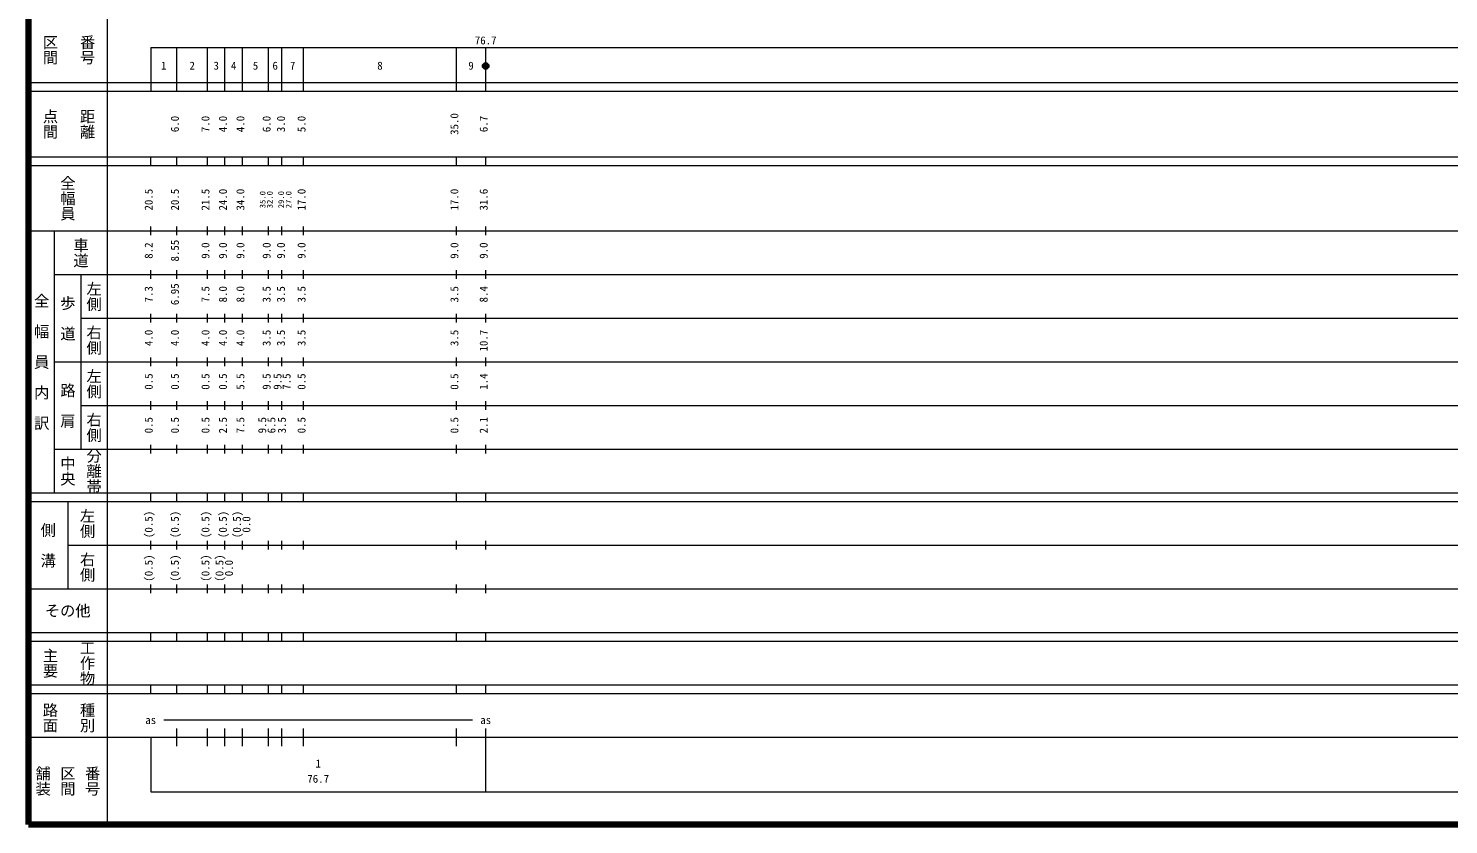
# Model space of a CAD drawing. Units: millimetres on the paper, enlarged 1000 times. Extents: x 40000 to 680000, y 20000 to 380000.
# Drawn here: x 40000 to 365183, y 20000 to 202409 of the extents above; entities that cross this region are included whole.
import ezdxf
from ezdxf.enums import TextEntityAlignment as Align

# ---------------------------------------------------------------- set-up
doc = ezdxf.new("R2010")
doc.units = ezdxf.units.MM
doc.header["$LTSCALE"] = 1000
doc.header["$PDMODE"] = 32
doc.header["$PDSIZE"] = 500
doc.layers.add('M-TTL', color=2, linetype='Continuous', lineweight=140)
doc.layers.add('M-TTL-BAND', color=7, linetype='Continuous', lineweight=13)
doc.styles.add('@ＭＳ ゴシック', font='')
doc.styles.add('ＭＳ ゴシック', font='')
doc.styles.get('@ＭＳ ゴシック').set_extended_font_data('@MS Gothic')
doc.styles.get('ＭＳ ゴシック').set_extended_font_data('MS Gothic')

msp = doc.modelspace()

# ---------------------------------------------------------------- linework, layer by layer
at = {"layer": 'M-TTL'}
for p, q in [((40000, 380000), (40000, 20000)), ((40000, 20000), (680000, 20000))]:
    msp.add_line(p, q, dxfattribs=at)
at = {"layer": 'M-TTL-BAND'}
for p, q in [((58000, 370000), (58000, 20000)), ((68000, 198000), (579000, 198000)), ((68000, 198000), (68000, 188000)), ((74000, 188000), (74000, 198000)), ((81000, 188000), (81000, 198000)), ((85000, 188000), (85000, 198000)), ((89000, 188000), (89000, 198000)), ((95000, 188000), (95000, 198000)), ((98000, 188000), (98000, 198000)), ((103000, 188000), (103000, 198000)), ((138000, 188000), (138000, 198000)), ((144700, 188000), (144700, 198000)), ((40000, 190000), (579000, 190000)), ((40000, 188000), (579000, 188000)), ((40000, 173000), (579000, 173000)), ((68000, 171000), (68000, 173000)), ((74000, 171000), (74000, 173000)), ((81000, 171000), (81000, 173000)), ((85000, 171000), (85000, 173000)), ((89000, 171000), (89000, 173000)), ((95000, 171000), (95000, 173000)), ((98000, 171000), (98000, 173000)), ((103000, 171000), (103000, 173000)), ((138000, 171000), (138000, 173000)), ((144700, 171000), (144700, 173000)), ((40000, 171000), (579000, 171000)), ((68000, 155000), (68000, 157000)), ((74000, 155000), (74000, 157000)), ((81000, 155000), (81000, 157000)), ((85000, 155000), (85000, 157000)), ((89000, 155000), (89000, 157000)), ((95000, 155000), (95000, 157000)), ((98000, 155000), (98000, 157000)), ((103000, 155000), (103000, 157000)), ((138000, 155000), (138000, 157000)), ((144700, 155000), (144700, 157000)), ((40000, 156000), (579000, 156000)), ((46000, 96000), (46000, 156000)), ((68000, 145000), (68000, 147000)), ((74000, 145000), (74000, 147000)), ((81000, 145000), (81000, 147000)), ((85000, 145000), (85000, 147000)), ((89000, 145000), (89000, 147000)), ((95000, 145000), (95000, 147000)), ((98000, 145000), (98000, 147000)), ((103000, 145000), (103000, 147000)), ((138000, 145000), (138000, 147000)), ((144700, 145000), (144700, 147000)), ((46000, 146000), (579000, 146000)), ((52000, 146000), (52000, 106000)), ((68000, 135000), (68000, 137000)), ((74000, 135000), (74000, 137000)), ((81000, 135000), (81000, 137000)), ((85000, 135000), (85000, 137000)), ((89000, 135000), (89000, 137000)), ((95000, 135000), (95000, 137000)), ((98000, 135000), (98000, 137000)), ((103000, 135000), (103000, 137000)), ((138000, 135000), (138000, 137000)), ((144700, 135000), (144700, 137000)), ((52000, 136000), (579000, 136000)), ((68000, 125000), (68000, 127000)), ((74000, 125000), (74000, 127000)), ((81000, 125000), (81000, 127000)), ((85000, 125000), (85000, 127000)), ((89000, 125000), (89000, 127000)), ((95000, 125000), (95000, 127000)), ((98000, 125000), (98000, 127000)), ((103000, 125000), (103000, 127000)), ((138000, 125000), (138000, 127000)), ((144700, 125000), (144700, 127000)), ((46000, 126000), (579000, 126000)), ((52000, 116000), (579000, 116000)), ((68000, 115000), (68000, 117000)), ((74000, 115000), (74000, 117000)), ((81000, 115000), (81000, 117000)), ((85000, 115000), (85000, 117000)), ((89000, 115000), (89000, 117000)), ((95000, 115000), (95000, 117000)), ((98000, 115000), (98000, 117000)), ((103000, 115000), (103000, 117000)), ((138000, 115000), (138000, 117000)), ((144700, 115000), (144700, 117000)), ((46000, 106000), (579000, 106000)), ((68000, 105000), (68000, 107000)), ((74000, 105000), (74000, 107000)), ((81000, 105000), (81000, 107000)), ((85000, 105000), (85000, 107000)), ((89000, 105000), (89000, 107000)), ((95000, 105000), (95000, 107000)), ((98000, 105000), (98000, 107000)), ((103000, 105000), (103000, 107000)), ((138000, 105000), (138000, 107000)), ((144700, 105000), (144700, 107000)), ((40000, 96000), (579000, 96000)), ((68000, 94000), (68000, 96000)), ((74000, 94000), (74000, 96000)), ((81000, 94000), (81000, 96000)), ((85000, 94000), (85000, 96000)), ((89000, 94000), (89000, 96000)), ((95000, 94000), (95000, 96000)), ((98000, 94000), (98000, 96000)), ((103000, 94000), (103000, 96000)), ((138000, 94000), (138000, 96000)), ((144700, 94000), (144700, 96000)), ((40000, 94000), (579000, 94000)), ((49000, 94000), (49000, 74000)), ((68000, 83000), (68000, 85000)), ((74000, 83000), (74000, 85000)), ((81000, 83000), (81000, 85000)), ((85000, 83000), (85000, 85000)), ((89000, 83000), (89000, 85000)), ((95000, 83000), (95000, 85000)), ((98000, 83000), (98000, 85000)), ((103000, 83000), (103000, 85000)), ((138000, 83000), (138000, 85000)), ((144700, 83000), (144700, 85000)), ((49000, 84000), (579000, 84000)), ((68000, 73000), (68000, 75000)), ((74000, 73000), (74000, 75000)), ((81000, 73000), (81000, 75000)), ((85000, 73000), (85000, 75000)), ((89000, 73000), (89000, 75000)), ((95000, 73000), (95000, 75000)), ((98000, 73000), (98000, 75000)), ((103000, 73000), (103000, 75000)), ((138000, 73000), (138000, 75000)), ((144700, 73000), (144700, 75000)), ((40000, 74000), (579000, 74000)), ((40000, 64000), (579000, 64000)), ((40000, 62000), (579000, 62000)), ((68000, 62000), (68000, 64000)), ((74000, 62000), (74000, 64000)), ((81000, 62000), (81000, 64000)), ((85000, 62000), (85000, 64000)), ((89000, 62000), (89000, 64000)), ((95000, 62000), (95000, 64000)), ((98000, 62000), (98000, 64000)), ((103000, 62000), (103000, 64000)), ((138000, 62000), (138000, 64000)), ((144700, 62000), (144700, 64000)), ((40000, 52000), (579000, 52000)), ((40000, 50000), (579000, 50000)), ((68000, 50000), (68000, 52000)), ((74000, 50000), (74000, 52000)), ((81000, 50000), (81000, 52000)), ((85000, 50000), (85000, 52000)), ((89000, 50000), (89000, 52000)), ((95000, 50000), (95000, 52000)), ((98000, 50000), (98000, 52000)), ((103000, 50000), (103000, 52000)), ((138000, 50000), (138000, 52000)), ((144700, 50000), (144700, 52000)), ((71000, 44000), (141700, 44000)), ((40000, 40000), (579000, 40000)), ((68000, 40000), (68000, 27500)), ((74000, 38000), (74000, 42000)), ((81000, 38000), (81000, 42000)), ((85000, 38000), (85000, 42000)), ((89000, 38000), (89000, 42000)), ((95000, 38000), (95000, 42000)), ((98000, 38000), (98000, 42000)), ((103000, 38000), (103000, 42000)), ((138000, 38000), (138000, 42000)), ((144700, 27500), (144700, 42000)), ((68000, 27500), (579000, 27500))]:
    msp.add_line(p, q, dxfattribs=at)
for radius in [750, 600, 450, 300, 150, 20]:
    msp.add_circle((144700, 193791), radius, dxfattribs=at)
msp.add_point((144700, 193791), dxfattribs=at)

# ---------------------------------------------------------------- texts
at = {"layer": 'M-TTL-BAND', "style": '@ＭＳ ゴシック'}
for s, p in [('区間', (45000, 197500)), ('番号', (53500, 197500)), ('点間', (45000, 180500)), ('距離', (53500, 180500)), ('全幅員', (49000, 163500)), ('車道', (52000, 151000)), ('左側', (55000, 141000)), ('全\u3000幅\u3000員\u3000内\u3000訳', (43000, 126000)), ('歩\u3000道', (49000, 136000)), ('右側', (55000, 131000)), ('左側', (55000, 121000)), ('路\u3000肩', (49000, 116000)), ('右側', (55000, 111000)), ('中央', (49000, 101000)), ('分離帯', (55000, 101000)), ('左側', (53500, 89000)), ('側\u3000溝', (44500, 84000)), ('右側', (53500, 79000)), ('主要', (45000, 57000)), ('工作物', (53500, 57000)), ('路面', (45000, 44500)), ('種別', (53500, 44500)), ('舗装', (43333, 30000)), ('区間', (49000, 30000)), ('番号', (54667, 30000))]:
    msp.add_text(s, height=2566, rotation=270, dxfattribs=at).set_placement(p, align=Align.MIDDLE_CENTER)
at = {"layer": 'M-TTL-BAND', "style": 'ＭＳ ゴシック'}
for s, p in [('76.7', (144700, 198195)), ('1', (71000, 192405)), ('2', (77500, 192405)), ('3', (83000, 192405)), ('4', (87000, 192405)), ('5', (92000, 192405)), ('6', (96500, 192405)), ('7', (100500, 192405)), ('8', (120500, 192405)), ('9', (141350, 192405)), ('as', (68000, 42500)), ('as', (144700, 42500)), ('1', (106350, 32523)), ('76.7', (106350, 29033))]:
    msp.add_text(s, height=1833, dxfattribs=at).set_placement(p, align=Align.BOTTOM_CENTER)
for s, p in [('6.0', (75000, 180500)), ('7.0', (82000, 180500)), ('4.0', (86000, 180500)), ('4.0', (90000, 180500)), ('6.0', (96000, 180500)), ('3.0', (99289, 180500)), ('5.0', (104000, 180500)), ('35.0', (139000, 180500)), ('6.7', (145700, 180500)), ('20.5', (69000, 163174)), ('20.5', (75000, 163174)), ('21.5', (82000, 163174)), ('24.0', (86000, 163174)), ('34.0', (90000, 163174)), ('17.0', (104000, 163174)), ('17.0', (139000, 163174)), ('31.6', (145700, 163174)), ('8.2', (69000, 151500)), ('8.55', (75000, 151500)), ('9.0', (82000, 151500)), ('9.0', (86000, 151500)), ('9.0', (90000, 151500)), ('9.0', (96000, 151500)), ('9.0', (99289, 151500)), ('9.0', (104000, 151500)), ('9.0', (139000, 151500)), ('9.0', (145700, 151500)), ('7.3', (69000, 141500)), ('6.95', (75000, 141500)), ('7.5', (82000, 141500)), ('8.0', (86000, 141500)), ('8.0', (90000, 141500)), ('3.5', (96000, 141500)), ('3.5', (99289, 141500)), ('3.5', (104000, 141500)), ('3.5', (139000, 141500)), ('8.4', (145700, 141500)), ('4.0', (69000, 131500)), ('4.0', (75000, 131500)), ('4.0', (82000, 131500)), ('4.0', (86000, 131500)), ('4.0', (90000, 131500)), ('3.5', (96000, 131500)), ('3.5', (99289, 131500)), ('3.5', (104000, 131500)), ('3.5', (139000, 131500)), ('10.7', (145700, 130875)), ('0.5', (69000, 121500)), ('0.5', (75000, 121500)), ('0.5', (82000, 121500)), ('0.5', (86000, 121500)), ('5.5', (90000, 121500)), ('9.5', (96000, 121500)), ('9.5', (98501, 121500)), ('7.5', (100574, 121500)), ('0.5', (104000, 121500)), ('0.5', (139000, 121500)), ('1.4', (145700, 121500)), ('0.5', (69000, 111500)), ('0.5', (75000, 111500)), ('0.5', (82000, 111500)), ('2.5', (86000, 111500)), ('7.5', (90000, 111500)), ('9.5', (95000, 111500)), ('6.5', (97104, 111500)), ('3.5', (99500, 111500)), ('0.5', (104000, 111500)), ('0.5', (139000, 111500)), ('2.1', (145700, 111500)), ('(0.5)', (69000, 88764)), ('(0.5)', (75000, 88764)), ('(0.5)', (82000, 88764)), ('(0.5)', (86000, 88764)), ('(0.5)', (89204, 88764)), ('0.0', (91370, 88764)), ('(0.5)', (69000, 78764)), ('(0.5)', (75000, 78764)), ('(0.5)', (82000, 78764)), ('(0.5)', (85204, 78764)), ('0.0', (87370, 78764))]:
    msp.add_text(s, height=1833, rotation=90, dxfattribs=at).set_placement(p, align=Align.BOTTOM_CENTER)
at = {"layer": 'M-TTL-BAND', "style": 'ＭＳ ゴシック', "width": 1.1}
for s, p in [('35.0', (94676, 163174)), ('32.0', (96318, 163174)), ('29.0', (98923, 163174)), ('27.0', (100635, 163174))]:
    msp.add_text(s, height=1320, rotation=90, dxfattribs=at).set_placement(p, align=Align.BOTTOM_CENTER)
at = {"layer": 'M-TTL-BAND', "style": 'ＭＳ ゴシック'}
msp.add_text('その他', height=2566, dxfattribs=at).set_placement((49000, 69000), align=Align.MIDDLE_CENTER)

doc.saveas('drawing.dxf')
